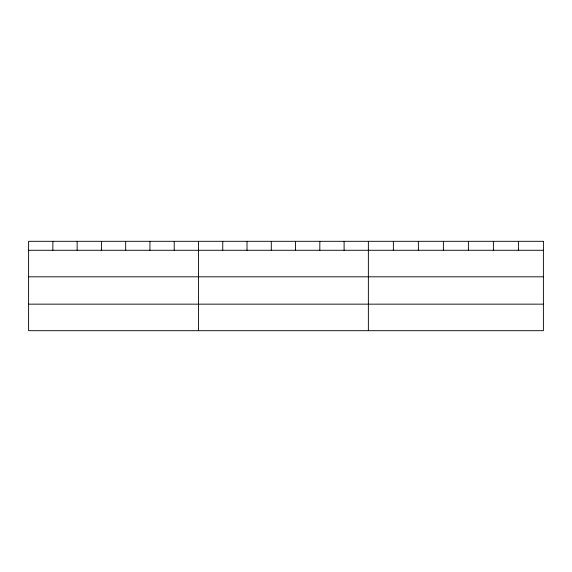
<?xml version="1.0" encoding="UTF-8"?>
<svg xmlns="http://www.w3.org/2000/svg" width="572" height="572" viewBox="0 0 572 572"><rect width="100%" height="100%" fill="white"/><g stroke="black" fill="none" stroke-linecap="round" stroke-linejoin="round"><path stroke-width="0.86" d="M28.6 250.279L543.4 250.279M28.6 276.812L543.4 276.812M28.6 304.154L543.4 304.154M518.396 241.312L518.396 250.279M493.393 241.312L493.393 250.279M468.389 241.312L468.389 250.279M443.379 241.312L443.379 250.279M418.375 241.312L418.375 250.279M393.372 241.312L393.372 250.279M368.368 241.312L368.368 330.688M344.101 241.312L344.101 250.279M319.827 241.312L319.827 250.279M295.56 241.312L295.56 250.279M271.292 241.312L271.292 250.279M247.025 241.312L247.025 250.279M222.751 241.312L222.751 250.279M198.484 241.312L198.484 330.688M174.217 241.312L174.217 250.279M149.943 241.312L149.943 250.279M125.676 241.312L125.676 250.279M101.408 241.312L101.408 250.279M77.141 241.312L77.141 250.279M52.867 241.312L52.867 250.279M543.4 241.312L28.6 241.312L28.6 330.688L543.4 330.688L543.4 241.312"/></g></svg>
